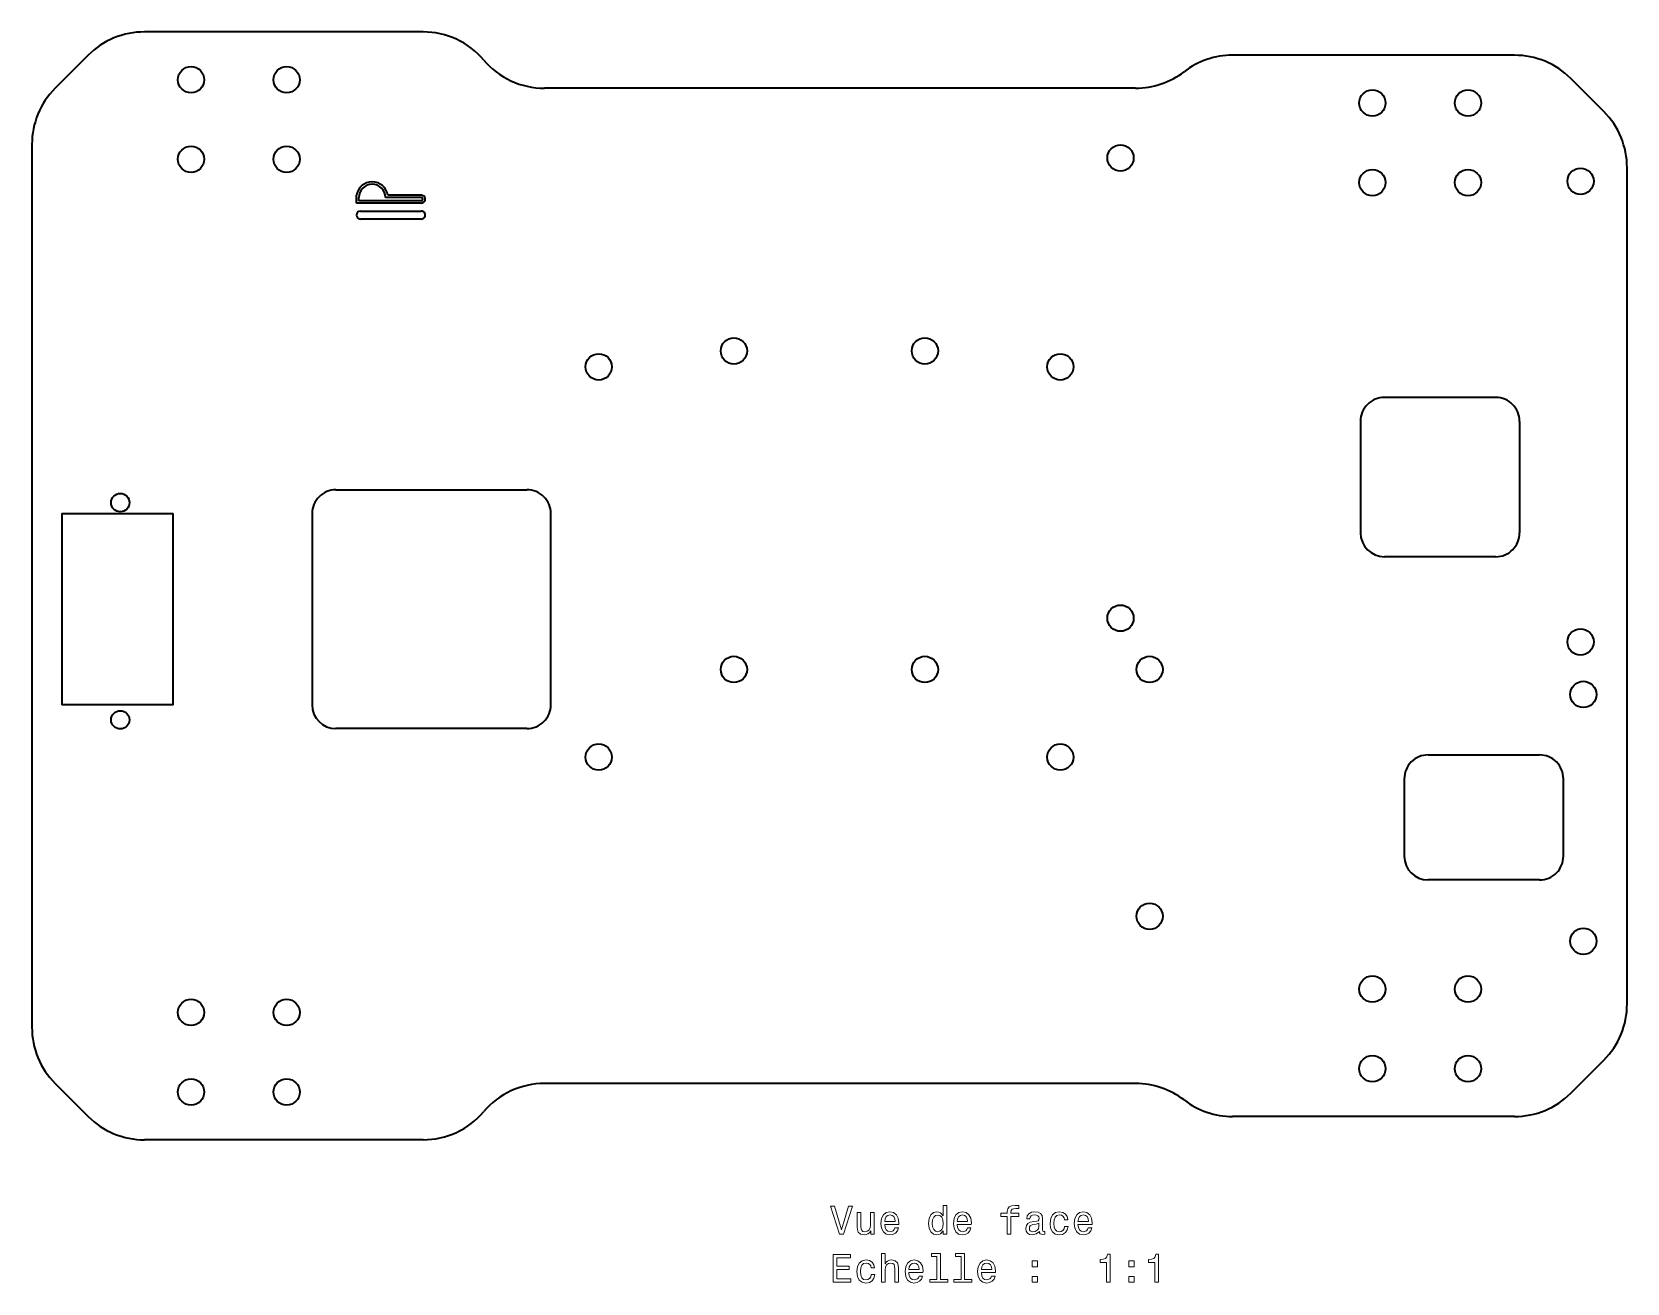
# Model space of a CAD drawing. Extents: x 494 to 695, y 333 to 490.
import ezdxf

# ---------------------------------------------------------------- set-up
doc = ezdxf.new("R2010")
doc.units = 0

msp = doc.modelspace()

# ---------------------------------------------------------------- linework, layer by layer
at = {"color": 7, "lineweight": 35}
for p, q in [((543.425049, 490.068909), (508.425018, 490.068909)), ((680.575012, 487.139984), (645.147095, 487.139984)), ((632.961243, 482.998901), (558.683289, 482.998901)), ((494.285034, 475.928925), (494.285034, 365.071045)), ((694.715027, 368), (694.715027, 473)), ((532.484985, 432.571045), (556.484985, 432.571045)), ((498.035034, 429.571045), (498.035034, 405.571045)), ((512.035034, 405.571045), (512.035034, 429.571045)), ((529.484985, 429.571045), (529.484985, 405.571045)), ((559.484985, 405.571045), (559.484985, 429.571045)), ((556.484985, 402.571045), (532.484985, 402.571045)), ((632.961243, 358.001068), (558.683289, 358.001068)), ((680.575012, 353.859985), (645.147095, 353.859985)), ((543.425049, 350.931061), (508.425018, 350.931061))]:
    msp.add_line(p, q, dxfattribs=at)
at = {"color": 7, "lineweight": 35, "ltscale": 0.146371}
msp.add_line((501.353943, 487.139984), (497.213928, 483), dxfattribs=at)
at = {"color": 7, "lineweight": 35, "ltscale": 0.146372}
for p, q in [((691.786072, 480.071045), (687.646057, 484.21106)), ((687.646057, 356.78891), (691.786072, 360.928925)), ((497.213928, 358), (501.353943, 353.859985))]:
    msp.add_line(p, q, dxfattribs=at)
at = {"color": 7, "lineweight": 35, "ltscale": 0.025}
msp.add_line((535.062988, 468.568909), (535.062988, 469.568909), dxfattribs=at)
at = {"color": 7, "lineweight": 35, "ltscale": 0.01}
msp.add_line((535.363037, 468.868927), (535.363037, 469.268921), dxfattribs=at)
at = {"color": 7, "lineweight": 35, "ltscale": 0.112344}
msp.add_line((543.203003, 469.268921), (538.709229, 469.268921), dxfattribs=at)
at = {"color": 7, "lineweight": 35, "ltscale": 0.104845}
msp.add_line((543.203003, 469.568909), (539.009216, 469.568909), dxfattribs=at)
at = {"color": 7, "lineweight": 35, "ltscale": 0.2035}
msp.add_line((543.203003, 468.568909), (535.062988, 468.568909), dxfattribs=at)
at = {"color": 7, "lineweight": 35, "ltscale": 0.195999}
msp.add_line((543.203003, 468.868927), (535.363037, 468.868927), dxfattribs=at)
at = {"color": 7, "lineweight": 35, "ltscale": 0.191}
for p, q in [((535.563293, 467.568909), (543.203308, 467.568909)), ((543.203308, 466.568909), (535.563293, 466.568909))]:
    msp.add_line(p, q, dxfattribs=at)
at = {"color": 7, "lineweight": 35, "ltscale": 0.35}
for p, q in [((678.215027, 444.159973), (664.215027, 444.159973)), ((661.215027, 441.159973), (661.215027, 427.159973)), ((681.215027, 441.159973), (681.215027, 427.159973)), ((498.035034, 429.571045), (512.035034, 429.571045)), ((678.215027, 424.159973), (664.215027, 424.159973)), ((512.035034, 405.571045), (498.035034, 405.571045)), ((669.715027, 399.259979), (683.715027, 399.259979)), ((683.715027, 383.559998), (669.715027, 383.559998))]:
    msp.add_line(p, q, dxfattribs=at)
at = {"color": 7, "lineweight": 35, "ltscale": 0.2425}
for p, q in [((666.715027, 396.259979), (666.715027, 386.559998)), ((686.715027, 386.559998), (686.715027, 396.259979))]:
    msp.add_line(p, q, dxfattribs=at)
at = {"color": 7, "lineweight": 13}
for points in [[(596.895508, 342.579468), (596.018005, 339.598938), (595.115295, 342.579468), (594.636169, 342.579468), (595.765869, 339.074432), (596.270203, 339.074432), (597.374634, 342.579468)], [(600.097961, 341.782654), (599.654175, 341.782654), (599.654175, 340.219238), (599.60376, 339.85614), (599.45752, 339.593872), (599.23053, 339.432495), (598.932983, 339.38208), (598.695984, 339.422424), (598.544678, 339.543457), (598.458923, 339.750214), (598.438782, 340.042725), (598.438782, 341.782654), (597.994934, 341.782654), (597.994934, 340.00238), (598.010071, 339.644318), (598.105896, 339.346771), (598.398438, 339.074432), (598.867432, 338.978607), (599.119568, 339.013916), (599.336426, 339.104706), (599.523071, 339.261017), (599.674377, 339.487976), (599.674377, 339.074432), (600.097961, 339.074432)], [(601.434448, 340.299927), (603.209656, 340.299927), (603.214722, 340.506714), (603.134033, 341.08667), (602.912109, 341.520386), (602.559082, 341.782654), (602.090088, 341.878479), (601.631104, 341.777588), (601.278076, 341.495178), (601.051147, 341.036255), (600.970459, 340.431061), (601.046082, 339.81073), (601.273071, 339.356842), (601.621033, 339.074432), (602.074951, 338.978607), (602.468323, 339.044159), (602.791077, 339.215637), (603.028076, 339.487976), (603.164246, 339.851074), (602.725525, 339.851074), (602.634705, 339.649353), (602.503601, 339.498077), (602.130432, 339.377014), (601.842957, 339.432495), (601.626099, 339.609009), (601.484863, 339.896484), (601.434448, 340.284821)], [(601.434448, 340.673126), (601.489929, 341.021118), (601.626099, 341.27832), (601.832825, 341.434662), (602.105164, 341.490143), (602.372498, 341.434662), (602.579224, 341.27832), (602.705322, 341.021118), (602.750732, 340.673126)], [(608.78241, 339.493011), (608.78241, 339.074432), (609.226196, 339.074432), (609.226196, 342.695465), (608.787476, 342.695465), (608.787476, 341.36911), (608.449585, 341.75238), (608.242798, 341.84317), (608.005737, 341.878479), (607.577087, 341.777588), (607.244263, 341.495178), (607.027405, 341.04129), (606.951721, 340.431061), (607.027405, 339.820831), (607.244263, 339.361908), (607.577087, 339.074432), (608.005737, 338.978607), (608.242798, 339.013916), (608.45459, 339.104706)], [(608.081421, 341.480042), (608.373901, 341.409454), (608.595825, 341.212769), (608.726929, 340.884949), (608.777405, 340.431061), (608.726929, 339.972137), (608.595825, 339.644318), (608.373901, 339.442596), (608.081421, 339.377014), (607.804016, 339.442596), (607.592224, 339.644318), (607.450989, 339.977173), (607.40564, 340.431061), (607.450989, 340.879913), (607.592224, 341.207703), (607.804016, 341.409454)], [(610.54248, 340.299927), (612.317749, 340.299927), (612.322754, 340.506714), (612.242065, 341.08667), (612.020203, 341.520386), (611.667175, 341.782654), (611.19812, 341.878479), (610.739197, 341.777588), (610.386169, 341.495178), (610.159241, 341.036255), (610.078552, 340.431061), (610.154175, 339.81073), (610.381104, 339.356842), (610.729126, 339.074432), (611.182983, 338.978607), (611.576355, 339.044159), (611.899109, 339.215637), (612.136169, 339.487976), (612.272339, 339.851074), (611.833557, 339.851074), (611.742798, 339.649353), (611.611694, 339.498077), (611.238464, 339.377014), (610.950989, 339.432495), (610.734131, 339.609009), (610.592957, 339.896484), (610.54248, 340.284821)], [(610.54248, 340.673126), (610.597961, 341.021118), (610.734131, 341.27832), (610.940918, 341.434662), (611.213257, 341.490143), (611.48053, 341.434662), (611.687317, 341.27832), (611.813416, 341.021118), (611.858765, 340.673126)], [(616.841492, 341.313629), (616.841492, 339.074432), (617.285278, 339.074432), (617.285278, 341.313629), (618.293945, 341.313629), (618.293945, 341.691864), (617.285278, 341.691864), (617.285278, 341.858307), (617.320618, 342.060028), (617.436584, 342.196198), (617.633301, 342.276886), (617.91571, 342.307129), (618.293945, 342.286957), (618.293945, 342.670258), (617.814819, 342.695465), (617.381104, 342.650085), (617.078552, 342.513916), (616.896973, 342.276886), (616.841492, 341.938995), (616.841492, 341.691864), (616.029541, 341.691864), (616.029541, 341.313629)], [(620.871033, 339.42746), (620.871033, 339.412323), (620.89624, 339.240845), (620.971924, 339.119812), (621.289612, 339.023987), (621.536743, 339.064331), (621.536743, 339.407288), (621.430847, 339.392151), (621.289612, 339.457703), (621.264404, 339.659454), (621.264404, 341.061462), (621.203918, 341.419525), (621.027405, 341.671692), (620.719727, 341.822998), (620.286011, 341.878479), (619.862366, 341.817963), (619.549683, 341.646484), (619.353027, 341.379181), (619.287476, 341.026154), (619.287476, 340.995911), (619.685852, 340.995911), (619.721191, 341.207703), (619.832153, 341.359009), (620.013672, 341.449799), (620.270874, 341.485107), (620.518005, 341.459869), (620.694519, 341.384216), (620.800415, 341.253113), (620.835754, 341.071564), (620.815552, 340.859741), (620.734863, 340.753815), (620.533142, 340.7034), (620.154907, 340.663055), (619.721191, 340.572266), (619.413574, 340.410889), (619.231995, 340.158722), (619.176514, 339.785522), (619.226929, 339.452667), (619.383301, 339.205566), (619.635437, 339.049225), (619.983459, 338.993744), (620.452454, 339.09964)], [(624.023071, 340.884949), (624.461792, 340.884949), (624.371033, 341.288422), (624.154175, 341.60614), (623.816284, 341.802826), (623.377502, 341.878479), (622.893372, 341.777588), (622.525208, 341.495178), (622.293213, 341.036255), (622.212524, 340.420959), (622.288208, 339.81073), (622.515137, 339.356842), (622.873169, 339.074432), (623.362366, 338.978607), (623.796082, 339.05426), (624.134033, 339.266083), (624.365967, 339.598938), (624.466858, 340.042725), (624.043213, 340.042725), (623.96759, 339.760315), (623.826355, 339.548492), (623.624634, 339.417358), (623.377502, 339.377014), (623.069885, 339.442596), (622.847961, 339.644318), (622.711792, 339.972137), (622.666443, 340.436096), (622.711792, 340.889984), (622.853027, 341.217804), (623.079956, 341.419525), (623.377502, 341.490143), (623.639771, 341.444763), (623.836426, 341.328766), (623.96759, 341.137115)], [(625.722595, 340.299927), (627.497864, 340.299927), (627.502869, 340.506714), (627.42218, 341.08667), (627.200317, 341.520386), (626.84729, 341.782654), (626.378235, 341.878479), (625.919312, 341.777588), (625.566284, 341.495178), (625.339355, 341.036255), (625.258667, 340.431061), (625.33429, 339.81073), (625.561218, 339.356842), (625.909241, 339.074432), (626.363098, 338.978607), (626.75647, 339.044159), (627.079224, 339.215637), (627.316284, 339.487976), (627.452454, 339.851074), (627.013672, 339.851074), (626.922913, 339.649353), (626.791809, 339.498077), (626.418579, 339.377014), (626.131104, 339.432495), (625.914246, 339.609009), (625.773071, 339.896484), (625.722595, 340.284821)], [(625.722595, 340.673126), (625.778076, 341.021118), (625.914246, 341.27832), (626.121033, 341.434662), (626.393372, 341.490143), (626.660645, 341.434662), (626.867432, 341.27832), (626.99353, 341.021118), (627.038879, 340.673126)], [(620.820618, 340.022552), (620.760071, 339.760315), (620.598694, 339.558594), (620.356628, 339.42746), (620.059082, 339.38208), (619.867432, 339.407288), (619.731262, 339.487976), (619.645508, 339.629181), (619.6203, 339.825867), (619.640503, 340.00238), (619.721191, 340.128479), (620.043945, 340.269684), (620.452454, 340.3302), (620.820618, 340.451233)], [(594.958923, 333.027588), (597.177979, 333.027588), (597.177979, 333.451233), (595.422913, 333.451233), (595.422913, 334.636383), (596.986328, 334.636383), (596.986328, 335.054962), (595.422913, 335.054962), (595.422913, 336.103943), (597.137634, 336.103943), (597.137634, 336.527588), (594.958923, 336.527588)], [(599.734863, 334.838104), (600.173645, 334.838104), (600.082825, 335.241577), (599.865967, 335.559296), (599.528076, 335.755981), (599.089355, 335.831635), (598.605164, 335.730743), (598.237061, 335.448334), (598.005066, 334.98941), (597.924377, 334.374115), (598, 333.763885), (598.226929, 333.309998), (598.585022, 333.027588), (599.074219, 332.931763), (599.507935, 333.007416), (599.845825, 333.219238), (600.07782, 333.552094), (600.17865, 333.99588), (599.755066, 333.99588), (599.679382, 333.71347), (599.538208, 333.501648), (599.336426, 333.370514), (599.089355, 333.33017), (598.781677, 333.395752), (598.559814, 333.597473), (598.423645, 333.925293), (598.378235, 334.389252), (598.423645, 334.84314), (598.564819, 335.170959), (598.791809, 335.372681), (599.089355, 335.443298), (599.351563, 335.397919), (599.548279, 335.281921), (599.679382, 335.090271)], [(601.046082, 333.027588), (601.489929, 333.027588), (601.489929, 334.591003), (601.535278, 334.949066), (601.68158, 335.211304), (601.908508, 335.372681), (602.211121, 335.433197), (602.453186, 335.382782), (602.604492, 335.246613), (602.680115, 335.019653), (602.705322, 334.717072), (602.705322, 333.027588), (603.149109, 333.027588), (603.149109, 334.807861), (603.128967, 335.165924), (603.038208, 335.46347), (602.740662, 335.735809), (602.276672, 335.831635), (602.024475, 335.796326), (601.807617, 335.7005), (601.626099, 335.549194), (601.489929, 335.342438), (601.489929, 336.648621), (601.046082, 336.648621)], [(604.470459, 334.253082), (606.245667, 334.253082), (606.250732, 334.459869), (606.170044, 335.039825), (605.94812, 335.473541), (605.595093, 335.735809), (605.126099, 335.831635), (604.667175, 335.730743), (604.314148, 335.448334), (604.087158, 334.98941), (604.00647, 334.384216), (604.082153, 333.763885), (604.309082, 333.309998), (604.657043, 333.027588), (605.110962, 332.931763), (605.504333, 332.997314), (605.827087, 333.168793), (606.064148, 333.441132), (606.200317, 333.80423), (605.761536, 333.80423), (605.670776, 333.602509), (605.539612, 333.451233), (605.166443, 333.33017), (604.878967, 333.385651), (604.662109, 333.562164), (604.520874, 333.84964), (604.470459, 334.237976)], [(604.470459, 334.626282), (604.52594, 334.974274), (604.662109, 335.231476), (604.868896, 335.387817), (605.141235, 335.443298), (605.408508, 335.387817), (605.615295, 335.231476), (605.741333, 334.974274), (605.786743, 334.626282)], [(608.000732, 336.275421), (608.000732, 333.400787), (607.087891, 333.400787), (607.087891, 333.027588), (609.352295, 333.027588), (609.352295, 333.400787), (608.444519, 333.400787), (608.444519, 336.648621), (607.304749, 336.648621), (607.304749, 336.275421)], [(611.036743, 336.275421), (611.036743, 333.400787), (610.123901, 333.400787), (610.123901, 333.027588), (612.388306, 333.027588), (612.388306, 333.400787), (611.48053, 333.400787), (611.48053, 336.648621), (610.340759, 336.648621), (610.340759, 336.275421)], [(613.578552, 334.253082), (615.35376, 334.253082), (615.358765, 334.459869), (615.278076, 335.039825), (615.056213, 335.473541), (614.703186, 335.735809), (614.234131, 335.831635), (613.775208, 335.730743), (613.42218, 335.448334), (613.195251, 334.98941), (613.114563, 334.384216), (613.190186, 333.763885), (613.417175, 333.309998), (613.765137, 333.027588), (614.218994, 332.931763), (614.612366, 332.997314), (614.935181, 333.168793), (615.17218, 333.441132), (615.30835, 333.80423), (614.869568, 333.80423), (614.778809, 333.602509), (614.647705, 333.451233), (614.274475, 333.33017), (613.987061, 333.385651), (613.770203, 333.562164), (613.628967, 333.84964), (613.578552, 334.237976)], [(613.578552, 334.626282), (613.634033, 334.974274), (613.770203, 335.231476), (613.976929, 335.387817), (614.249268, 335.443298), (614.516602, 335.387817), (614.723328, 335.231476), (614.849426, 334.974274), (614.894836, 334.626282)], [(619.958191, 334.984375), (620.654175, 334.984375), (620.654175, 335.735809), (619.958191, 335.735809)], [(629.323486, 333.027588), (629.78241, 333.027588), (629.78241, 336.552795), (629.439453, 336.552795), (629.348694, 336.245178), (629.167114, 336.038391), (628.889771, 335.917358), (628.50647, 335.877014), (628.50647, 335.518951), (629.323486, 335.518951)], [(632.102295, 334.984375), (632.798279, 334.984375), (632.798279, 335.735809), (632.102295, 335.735809)], [(635.395508, 333.027588), (635.854492, 333.027588), (635.854492, 336.552795), (635.511536, 336.552795), (635.420776, 336.245178), (635.239197, 336.038391), (634.961792, 335.917358), (634.578552, 335.877014), (634.578552, 335.518951), (635.395508, 335.518951)], [(619.958191, 333.027588), (620.654175, 333.027588), (620.654175, 333.779022), (619.958191, 333.779022)], [(632.102295, 333.027588), (632.798279, 333.027588), (632.798279, 333.779022), (632.102295, 333.779022)]]:
    msp.add_lwpolyline(points, close=True, dxfattribs=at)
at = {"color": 7, "lineweight": 35}
for centre, radius in [((514.285034, 484.068909), 1.65), ((526.285034, 484.068909), 1.65), ((662.715027, 481.139984), 1.65), ((674.715027, 481.139984), 1.65), ((514.285034, 474.068909), 1.65), ((526.285034, 474.068909), 1.65), ((631.065002, 474.238922), 1.65), ((662.715027, 471.139984), 1.65), ((674.715027, 471.139984), 1.65), ((688.86499, 471.309998), 1.65), ((582.484985, 449.998901), 1.65), ((606.484985, 449.998901), 1.65), ((565.505005, 447.998901), 1.65), ((623.505005, 447.998901), 1.65), ((505.38501, 430.95105), 1.15), ((631.065002, 416.438904), 1.65), ((688.86499, 413.459991), 1.65), ((582.484985, 409.998901), 1.65), ((606.484985, 409.998901), 1.65), ((634.715027, 409.998901), 1.65), ((689.215027, 406.859985), 1.65), ((505.38501, 403.671051), 1.15), ((565.505005, 398.998901), 1.65), ((623.505005, 398.998901), 1.65), ((634.715027, 378.998901), 1.65), ((689.215027, 375.859985), 1.65), ((662.715027, 369.859985), 1.65), ((674.715027, 369.859985), 1.65), ((514.285034, 366.931061), 1.65), ((526.285034, 366.931061), 1.65), ((662.715027, 359.859985), 1.65), ((674.715027, 359.859985), 1.65), ((514.285034, 356.931061), 1.65), ((526.285034, 356.931061), 1.65)]:
    msp.add_circle(centre, radius, dxfattribs=at)
for centre, radius, start, end in [((508.425018, 480.068909), 10, 90.000003, 135), ((543.425049, 480.068909), 10, 40.278233, 90.000003), ((645.147095, 477.139984), 10, 90.000003, 127.538265), ((680.575012, 477.139984), 10, 45.000001, 90.000003), ((558.683289, 492.998901), 10, 220.278235, 269.999997), ((632.961243, 492.998901), 10, 269.999997, 307.538263), ((504.285034, 475.928925), 10, 135, 179.999995), ((684.715027, 473), 10, 0, 45.000001), ((537.036133, 469.242004), 2, 9.407091, 170.592908), ((537.036133, 469.268921), 1.673104, 0, 179.999995), ((543.203003, 469.068909), 0.5, 269.999997, 90.000003), ((543.203003, 469.068909), 0.2, 269.999997, 90.000003), ((535.563293, 467.068909), 0.5, 90.000003, 269.999997), ((543.203308, 467.068909), 0.5, 269.999997, 90.000003), ((664.215027, 441.159973), 3, 90.000003, 180.000005), ((678.215027, 441.159973), 3, 0, 90.000003), ((532.484985, 429.571045), 3, 90.000003, 180.000005), ((556.484985, 429.571045), 3, 360, 90.000003), ((664.215027, 427.159973), 3, 180.000005, 269.999997), ((678.215027, 427.159973), 3, 269.999997, 360), ((532.484985, 405.571045), 3, 180.000005, 269.999997), ((556.484985, 405.571045), 3, 269.999997, 360), ((669.715027, 396.259979), 3, 90.000003, 180.000005), ((683.715027, 396.259979), 3, 0, 90.000003), ((669.715027, 386.559998), 3, 180.000005, 269.999997), ((683.715027, 386.559998), 3, 269.999997, 360), ((684.715027, 368), 10, 314.999999, 360), ((504.285034, 365.071045), 10, 179.999995, 225), ((558.683289, 348.001068), 10, 90.000003, 139.721765), ((632.961243, 348.001068), 10, 52.461737, 90.000003), ((680.575012, 363.859985), 10, 269.999997, 314.999999), ((645.147095, 363.859985), 10, 232.461735, 269.999997), ((508.425018, 360.931061), 10, 225, 269.999997), ((543.425049, 360.931061), 10, 269.999997, 319.721767)]:
    msp.add_arc(centre, radius, start, end, dxfattribs=at)

doc.saveas('drawing.dxf')
